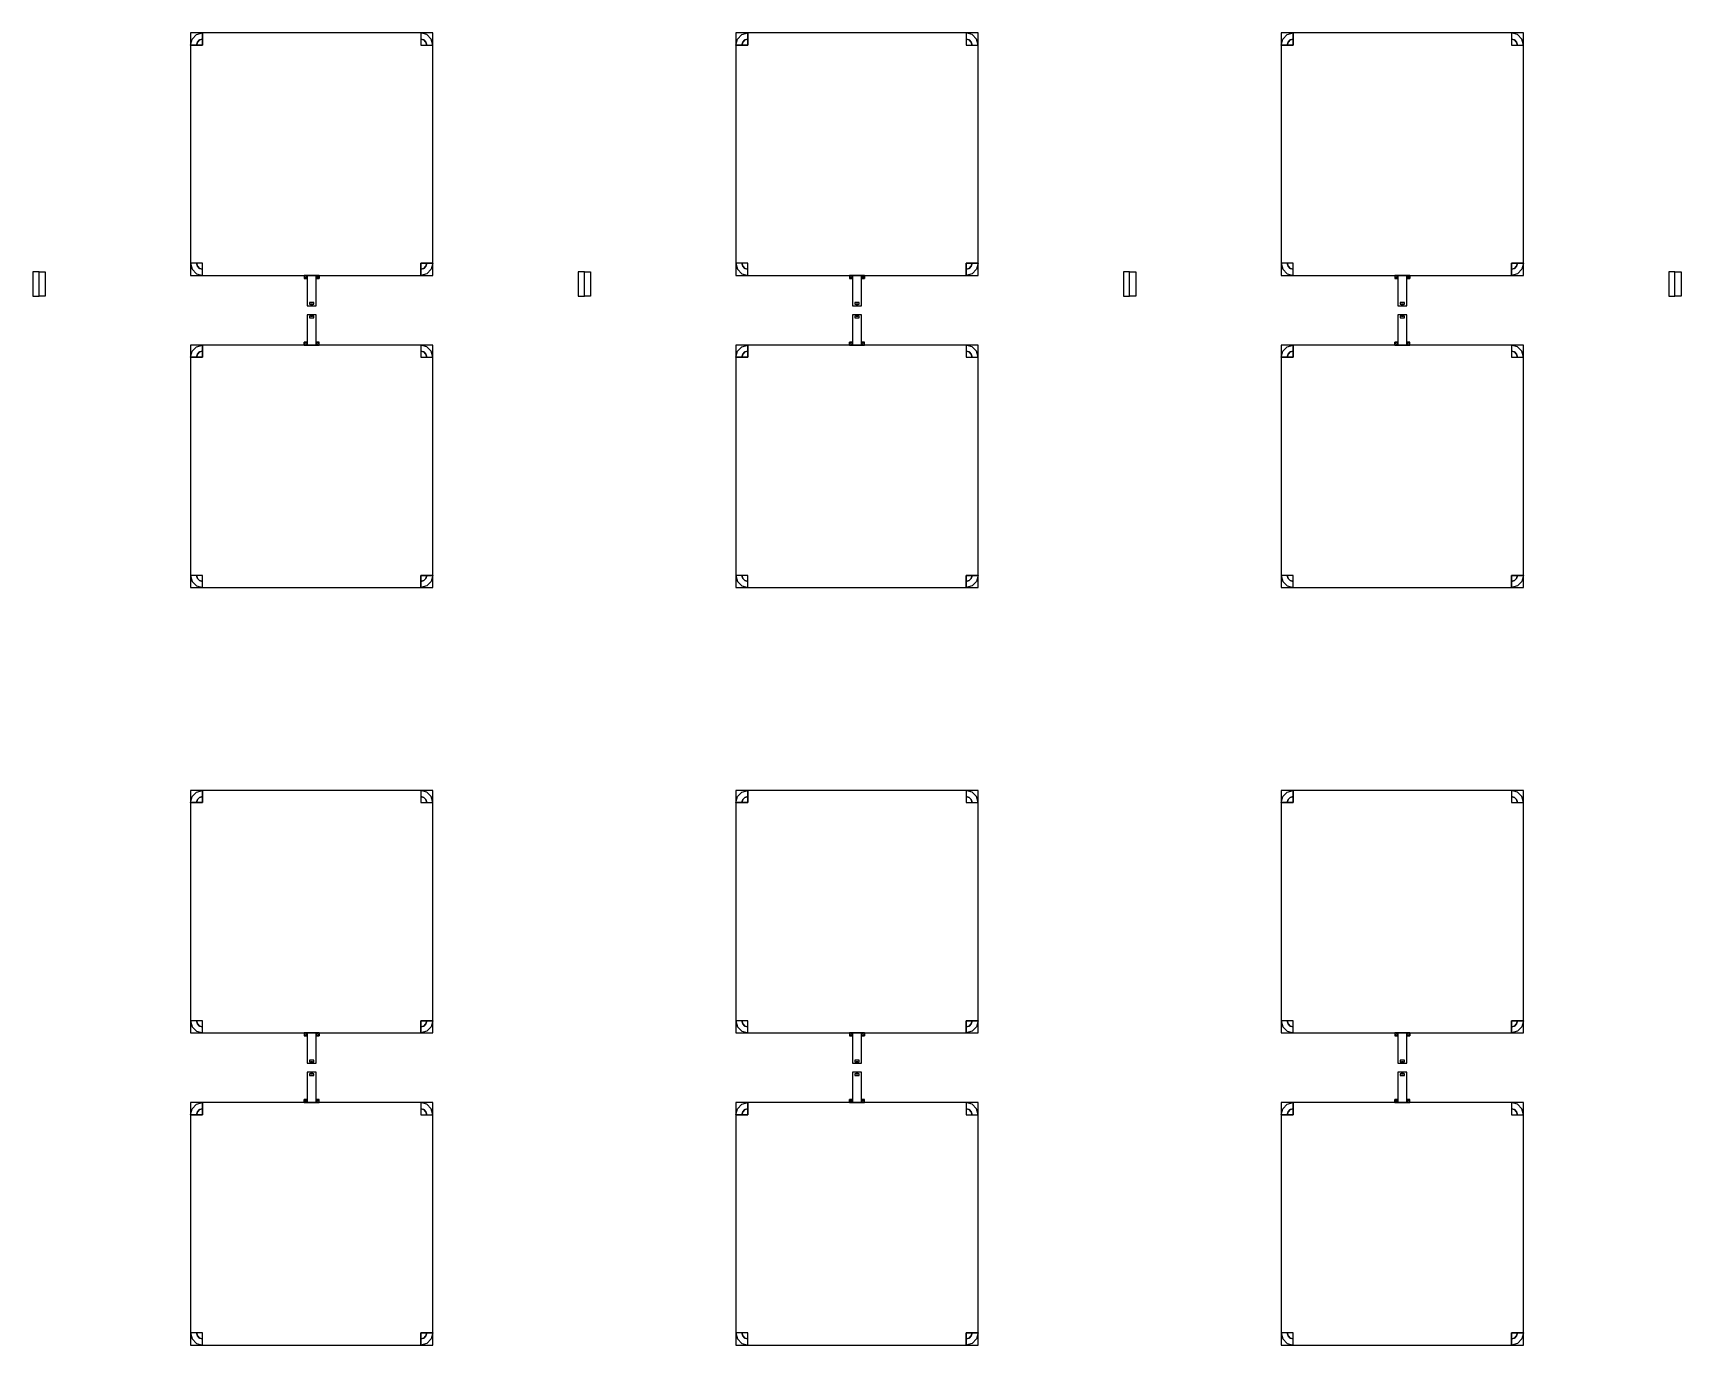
# Model space of a CAD drawing. Extents: x -50899 to 50899, y -48295 to 50898.
# Drawn here: x -11720 to -6280, y -35255 to -30925 of the extents above; entities that cross this region are included whole.
import ezdxf

# ---------------------------------------------------------------- set-up
doc = ezdxf.new("R2010")
doc.units = 0

# ---------------------------------------------------------------- blocks, each defined once
blk = doc.blocks.new('Q9')
blk.add_lwpolyline([(1700, 7331.4), (1700, 7411.4), (1680, 7411.4), (1680, 7331.4), (1700, 7331.4)])
blk = doc.blocks.new('Q10')
for points in [[(400, 8200), (400, 7400), (1200, 7400), (1200, 8200), (400, 8200)], [(400, 8200), (400, 8160), (440, 8160), (440, 8200), (400, 8200)], [(400, 8160), (405.4, 8180), (420, 8194.6), (440, 8200), (440, 8180), (430, 8177.3), (422.7, 8170), (420, 8160), (400, 8160)], [(420, 8160), (422.7, 8170), (430, 8177.3), (440, 8180), (440, 8160), (440, 8160), (440, 8160), (440, 8160), (420, 8160)], [(1160, 8200), (1160, 8160), (1200, 8160), (1200, 8200), (1160, 8200)], [(1200, 8160), (1194.6, 8180), (1180, 8194.6), (1160, 8200), (1160, 8180), (1170, 8177.3), (1177.3, 8170), (1180, 8160), (1200, 8160)], [(1180, 8160), (1177.3, 8170), (1170, 8177.3), (1160, 8180), (1160, 8160), (1160, 8160), (1160, 8160), (1160, 8160), (1180, 8160)], [(-100, 7331.4), (-100, 7411.4), (-80, 7411.4), (-80, 7331.4), (-100, 7331.4)], [(440, 7400), (440, 7440), (400, 7440), (400, 7400), (440, 7400)], [(400, 7440), (405.4, 7420), (420, 7405.4), (440, 7400), (440, 7420), (430, 7422.7), (422.7, 7430), (420, 7440), (400, 7440)], [(420, 7440), (422.7, 7430), (430, 7422.7), (440, 7420), (440, 7440), (440, 7440), (440, 7440), (440, 7440), (420, 7440)], [(775, 7400), (775, 7390), (785, 7390), (785, 7400), (775, 7400)], [(785, 7390), (783.7, 7395), (780, 7398.7), (775, 7400), (775, 7395), (777.5, 7394.3), (779.3, 7392.5), (780, 7390), (785, 7390)], [(785, 7400), (785, 7300), (815, 7300), (815, 7400), (785, 7400)], [(815, 7400), (815, 7390), (825, 7390), (825, 7400), (815, 7400)], [(815, 7390), (816.3, 7395), (820, 7398.7), (825, 7400), (825, 7395), (822.5, 7394.3), (820.7, 7392.5), (820, 7390), (815, 7390)], [(1200, 7400), (1200, 7440), (1160, 7440), (1160, 7400), (1200, 7400)], [(1200, 7440), (1194.6, 7420), (1180, 7405.4), (1160, 7400), (1160, 7420), (1170, 7422.7), (1177.3, 7430), (1180, 7440), (1200, 7440)], [(1180, 7440), (1177.3, 7430), (1170, 7422.7), (1160, 7420), (1160, 7440), (1160, 7440), (1160, 7440), (1160, 7440), (1180, 7440)], [(1700, 7331.4), (1700, 7411.4), (1680, 7411.4), (1680, 7331.4), (1700, 7331.4)], [(780, 7390), (779.3, 7392.5), (777.5, 7394.3), (775, 7395), (775, 7390), (775, 7390), (775, 7390), (775, 7390), (780, 7390)], [(820, 7390), (820.7, 7392.5), (822.5, 7394.3), (825, 7395), (825, 7390), (825, 7390), (825, 7390), (825, 7390), (820, 7390)], [(807.5, 7305), (807.5, 7310), (792.5, 7310), (792.5, 7305), (807.5, 7305)], [(802.5, 7300), (802.5, 7305), (797.5, 7305), (797.5, 7300), (802.5, 7300)], [(785, 7270), (785, 7170), (815, 7170), (815, 7270), (785, 7270)], [(792.5, 7265), (792.5, 7260), (807.5, 7260), (807.5, 7265), (792.5, 7265)], [(797.5, 7270), (797.5, 7265), (802.5, 7265), (802.5, 7270), (797.5, 7270)], [(400, 7170), (400, 6370), (1200, 6370), (1200, 7170), (400, 7170)], [(400, 7170), (400, 7130), (440, 7130), (440, 7170), (400, 7170)], [(400, 7130), (405.4, 7150), (420, 7164.6), (440, 7170), (440, 7150), (430, 7147.3), (422.7, 7140), (420, 7130), (400, 7130)], [(420, 7130), (422.7, 7140), (430, 7147.3), (440, 7150), (440, 7130), (440, 7130), (440, 7130), (440, 7130), (420, 7130)], [(785, 7170), (785, 7180), (775, 7180), (775, 7170), (785, 7170)], [(785, 7180), (783.7, 7175), (780, 7171.3), (775, 7170), (775, 7175), (777.5, 7175.7), (779.3, 7177.5), (780, 7180), (785, 7180)], [(780, 7180), (779.3, 7177.5), (777.5, 7175.7), (775, 7175), (775, 7180), (775, 7180), (775, 7180), (775, 7180), (780, 7180)], [(825, 7170), (825, 7180), (815, 7180), (815, 7170), (825, 7170)], [(815, 7180), (816.3, 7175), (820, 7171.3), (825, 7170), (825, 7175), (822.5, 7175.7), (820.7, 7177.5), (820, 7180), (815, 7180)], [(820, 7180), (820.7, 7177.5), (822.5, 7175.7), (825, 7175), (825, 7180), (825, 7180), (825, 7180), (825, 7180), (820, 7180)], [(1160, 7170), (1160, 7130), (1200, 7130), (1200, 7170), (1160, 7170)], [(1200, 7130), (1194.6, 7150), (1180, 7164.6), (1160, 7170), (1160, 7150), (1170, 7147.3), (1177.3, 7140), (1180, 7130), (1200, 7130)], [(1180, 7130), (1177.3, 7140), (1170, 7147.3), (1160, 7150), (1160, 7130), (1160, 7130), (1160, 7130), (1160, 7130), (1180, 7130)], [(440, 6370), (440, 6410), (400, 6410), (400, 6370), (440, 6370)], [(400, 6410), (405.4, 6390), (420, 6375.4), (440, 6370), (440, 6390), (430, 6392.7), (422.7, 6400), (420, 6410), (400, 6410)], [(420, 6410), (422.7, 6400), (430, 6392.7), (440, 6390), (440, 6410), (440, 6410), (440, 6410), (440, 6410), (420, 6410)], [(1200, 6370), (1200, 6410), (1160, 6410), (1160, 6370), (1200, 6370)], [(1200, 6410), (1194.6, 6390), (1180, 6375.4), (1160, 6370), (1160, 6390), (1170, 6392.7), (1177.3, 6400), (1180, 6410), (1200, 6410)], [(1180, 6410), (1177.3, 6400), (1170, 6392.7), (1160, 6390), (1160, 6410), (1160, 6410), (1160, 6410), (1160, 6410), (1180, 6410)], [(400, 5700), (400, 4900), (1200, 4900), (1200, 5700), (400, 5700)], [(400, 5700), (400, 5660), (440, 5660), (440, 5700), (400, 5700)], [(400, 5660), (405.4, 5680), (420, 5694.6), (440, 5700), (440, 5680), (430, 5677.3), (422.7, 5670), (420, 5660), (400, 5660)], [(420, 5660), (422.7, 5670), (430, 5677.3), (440, 5680), (440, 5660), (440, 5660), (440, 5660), (440, 5660), (420, 5660)], [(1160, 5700), (1160, 5660), (1200, 5660), (1200, 5700), (1160, 5700)], [(1200, 5660), (1194.6, 5680), (1180, 5694.6), (1160, 5700), (1160, 5680), (1170, 5677.3), (1177.3, 5670), (1180, 5660), (1200, 5660)], [(1180, 5660), (1177.3, 5670), (1170, 5677.3), (1160, 5680), (1160, 5660), (1160, 5660), (1160, 5660), (1160, 5660), (1180, 5660)], [(440, 4900), (440, 4940), (400, 4940), (400, 4900), (440, 4900)], [(400, 4940), (405.4, 4920), (420, 4905.4), (440, 4900), (440, 4920), (430, 4922.7), (422.7, 4930), (420, 4940), (400, 4940)], [(420, 4940), (422.7, 4930), (430, 4922.7), (440, 4920), (440, 4940), (440, 4940), (440, 4940), (440, 4940), (420, 4940)], [(775, 4900), (775, 4890), (785, 4890), (785, 4900), (775, 4900)], [(785, 4890), (783.7, 4895), (780, 4898.7), (775, 4900), (775, 4895), (777.5, 4894.3), (779.3, 4892.5), (780, 4890), (785, 4890)], [(785, 4900), (785, 4800), (815, 4800), (815, 4900), (785, 4900)], [(815, 4900), (815, 4890), (825, 4890), (825, 4900), (815, 4900)], [(815, 4890), (816.3, 4895), (820, 4898.7), (825, 4900), (825, 4895), (822.5, 4894.3), (820.7, 4892.5), (820, 4890), (815, 4890)], [(1200, 4900), (1200, 4940), (1160, 4940), (1160, 4900), (1200, 4900)], [(1200, 4940), (1194.6, 4920), (1180, 4905.4), (1160, 4900), (1160, 4920), (1170, 4922.7), (1177.3, 4930), (1180, 4940), (1200, 4940)], [(1180, 4940), (1177.3, 4930), (1170, 4922.7), (1160, 4920), (1160, 4940), (1160, 4940), (1160, 4940), (1160, 4940), (1180, 4940)], [(780, 4890), (779.3, 4892.5), (777.5, 4894.3), (775, 4895), (775, 4890), (775, 4890), (775, 4890), (775, 4890), (780, 4890)], [(820, 4890), (820.7, 4892.5), (822.5, 4894.3), (825, 4895), (825, 4890), (825, 4890), (825, 4890), (825, 4890), (820, 4890)], [(807.5, 4805), (807.5, 4810), (792.5, 4810), (792.5, 4805), (807.5, 4805)], [(802.5, 4800), (802.5, 4805), (797.5, 4805), (797.5, 4800), (802.5, 4800)], [(785, 4770), (785, 4670), (815, 4670), (815, 4770), (785, 4770)], [(792.5, 4765), (792.5, 4760), (807.5, 4760), (807.5, 4765), (792.5, 4765)], [(797.5, 4770), (797.5, 4765), (802.5, 4765), (802.5, 4770), (797.5, 4770)], [(785, 4670), (785, 4680), (775, 4680), (775, 4670), (785, 4670)], [(785, 4680), (783.7, 4675), (780, 4671.3), (775, 4670), (775, 4675), (777.5, 4675.7), (779.3, 4677.5), (780, 4680), (785, 4680)], [(780, 4680), (779.3, 4677.5), (777.5, 4675.7), (775, 4675), (775, 4680), (775, 4680), (775, 4680), (775, 4680), (780, 4680)], [(825, 4670), (825, 4680), (815, 4680), (815, 4670), (825, 4670)], [(815, 4680), (816.3, 4675), (820, 4671.3), (825, 4670), (825, 4675), (822.5, 4675.7), (820.7, 4677.5), (820, 4680), (815, 4680)], [(820, 4680), (820.7, 4677.5), (822.5, 4675.7), (825, 4675), (825, 4680), (825, 4680), (825, 4680), (825, 4680), (820, 4680)], [(400, 4670), (400, 3870), (1200, 3870), (1200, 4670), (400, 4670)], [(400, 4670), (400, 4630), (440, 4630), (440, 4670), (400, 4670)], [(400, 4630), (405.4, 4650), (420, 4664.6), (440, 4670), (440, 4650), (430, 4647.3), (422.7, 4640), (420, 4630), (400, 4630)], [(420, 4630), (422.7, 4640), (430, 4647.3), (440, 4650), (440, 4630), (440, 4630), (440, 4630), (440, 4630), (420, 4630)], [(1160, 4670), (1160, 4630), (1200, 4630), (1200, 4670), (1160, 4670)], [(1200, 4630), (1194.6, 4650), (1180, 4664.6), (1160, 4670), (1160, 4650), (1170, 4647.3), (1177.3, 4640), (1180, 4630), (1200, 4630)], [(1180, 4630), (1177.3, 4640), (1170, 4647.3), (1160, 4650), (1160, 4630), (1160, 4630), (1160, 4630), (1160, 4630), (1180, 4630)], [(440, 3870), (440, 3910), (400, 3910), (400, 3870), (440, 3870)], [(400, 3910), (405.4, 3890), (420, 3875.4), (440, 3870), (440, 3890), (430, 3892.7), (422.7, 3900), (420, 3910), (400, 3910)], [(420, 3910), (422.7, 3900), (430, 3892.7), (440, 3890), (440, 3910), (440, 3910), (440, 3910), (440, 3910), (420, 3910)], [(1200, 3870), (1200, 3910), (1160, 3910), (1160, 3870), (1200, 3870)], [(1200, 3910), (1194.6, 3890), (1180, 3875.4), (1160, 3870), (1160, 3890), (1170, 3892.7), (1177.3, 3900), (1180, 3910), (1200, 3910)], [(1180, 3910), (1177.3, 3900), (1170, 3892.7), (1160, 3890), (1160, 3910), (1160, 3910), (1160, 3910), (1160, 3910), (1180, 3910)]]:
    blk.add_lwpolyline(points)
blk = doc.blocks.new('Q11')
for points in [[(400, 8200), (400, 7400), (1200, 7400), (1200, 8200), (400, 8200)], [(400, 8200), (400, 8160), (440, 8160), (440, 8200), (400, 8200)], [(400, 8160), (405.4, 8180), (420, 8194.6), (440, 8200), (440, 8180), (430, 8177.3), (422.7, 8170), (420, 8160), (400, 8160)], [(420, 8160), (422.7, 8170), (430, 8177.3), (440, 8180), (440, 8160), (440, 8160), (440, 8160), (440, 8160), (420, 8160)], [(1160, 8200), (1160, 8160), (1200, 8160), (1200, 8200), (1160, 8200)], [(1200, 8160), (1194.6, 8180), (1180, 8194.6), (1160, 8200), (1160, 8180), (1170, 8177.3), (1177.3, 8170), (1180, 8160), (1200, 8160)], [(1180, 8160), (1177.3, 8170), (1170, 8177.3), (1160, 8180), (1160, 8160), (1160, 8160), (1160, 8160), (1160, 8160), (1180, 8160)], [(-100, 7331.4), (-100, 7411.4), (-80, 7411.4), (-80, 7331.4), (-100, 7331.4)], [(440, 7400), (440, 7440), (400, 7440), (400, 7400), (440, 7400)], [(400, 7440), (405.4, 7420), (420, 7405.4), (440, 7400), (440, 7420), (430, 7422.7), (422.7, 7430), (420, 7440), (400, 7440)], [(420, 7440), (422.7, 7430), (430, 7422.7), (440, 7420), (440, 7440), (440, 7440), (440, 7440), (440, 7440), (420, 7440)], [(775, 7400), (775, 7390), (785, 7390), (785, 7400), (775, 7400)], [(785, 7390), (783.7, 7395), (780, 7398.7), (775, 7400), (775, 7395), (777.5, 7394.3), (779.3, 7392.5), (780, 7390), (785, 7390)], [(785, 7400), (785, 7300), (815, 7300), (815, 7400), (785, 7400)], [(815, 7400), (815, 7390), (825, 7390), (825, 7400), (815, 7400)], [(815, 7390), (816.3, 7395), (820, 7398.7), (825, 7400), (825, 7395), (822.5, 7394.3), (820.7, 7392.5), (820, 7390), (815, 7390)], [(1200, 7400), (1200, 7440), (1160, 7440), (1160, 7400), (1200, 7400)], [(1200, 7440), (1194.6, 7420), (1180, 7405.4), (1160, 7400), (1160, 7420), (1170, 7422.7), (1177.3, 7430), (1180, 7440), (1200, 7440)], [(1180, 7440), (1177.3, 7430), (1170, 7422.7), (1160, 7420), (1160, 7440), (1160, 7440), (1160, 7440), (1160, 7440), (1180, 7440)], [(1700, 7331.4), (1700, 7411.4), (1680, 7411.4), (1680, 7331.4), (1700, 7331.4)], [(780, 7390), (779.3, 7392.5), (777.5, 7394.3), (775, 7395), (775, 7390), (775, 7390), (775, 7390), (775, 7390), (780, 7390)], [(820, 7390), (820.7, 7392.5), (822.5, 7394.3), (825, 7395), (825, 7390), (825, 7390), (825, 7390), (825, 7390), (820, 7390)], [(807.5, 7305), (807.5, 7310), (792.5, 7310), (792.5, 7305), (807.5, 7305)], [(802.5, 7300), (802.5, 7305), (797.5, 7305), (797.5, 7300), (802.5, 7300)], [(785, 7270), (785, 7170), (815, 7170), (815, 7270), (785, 7270)], [(792.5, 7265), (792.5, 7260), (807.5, 7260), (807.5, 7265), (792.5, 7265)], [(797.5, 7270), (797.5, 7265), (802.5, 7265), (802.5, 7270), (797.5, 7270)], [(400, 7170), (400, 6370), (1200, 6370), (1200, 7170), (400, 7170)], [(400, 7170), (400, 7130), (440, 7130), (440, 7170), (400, 7170)], [(400, 7130), (405.4, 7150), (420, 7164.6), (440, 7170), (440, 7150), (430, 7147.3), (422.7, 7140), (420, 7130), (400, 7130)], [(420, 7130), (422.7, 7140), (430, 7147.3), (440, 7150), (440, 7130), (440, 7130), (440, 7130), (440, 7130), (420, 7130)], [(785, 7170), (785, 7180), (775, 7180), (775, 7170), (785, 7170)], [(785, 7180), (783.7, 7175), (780, 7171.3), (775, 7170), (775, 7175), (777.5, 7175.7), (779.3, 7177.5), (780, 7180), (785, 7180)], [(780, 7180), (779.3, 7177.5), (777.5, 7175.7), (775, 7175), (775, 7180), (775, 7180), (775, 7180), (775, 7180), (780, 7180)], [(825, 7170), (825, 7180), (815, 7180), (815, 7170), (825, 7170)], [(815, 7180), (816.3, 7175), (820, 7171.3), (825, 7170), (825, 7175), (822.5, 7175.7), (820.7, 7177.5), (820, 7180), (815, 7180)], [(820, 7180), (820.7, 7177.5), (822.5, 7175.7), (825, 7175), (825, 7180), (825, 7180), (825, 7180), (825, 7180), (820, 7180)], [(1160, 7170), (1160, 7130), (1200, 7130), (1200, 7170), (1160, 7170)], [(1200, 7130), (1194.6, 7150), (1180, 7164.6), (1160, 7170), (1160, 7150), (1170, 7147.3), (1177.3, 7140), (1180, 7130), (1200, 7130)], [(1180, 7130), (1177.3, 7140), (1170, 7147.3), (1160, 7150), (1160, 7130), (1160, 7130), (1160, 7130), (1160, 7130), (1180, 7130)], [(440, 6370), (440, 6410), (400, 6410), (400, 6370), (440, 6370)], [(400, 6410), (405.4, 6390), (420, 6375.4), (440, 6370), (440, 6390), (430, 6392.7), (422.7, 6400), (420, 6410), (400, 6410)], [(420, 6410), (422.7, 6400), (430, 6392.7), (440, 6390), (440, 6410), (440, 6410), (440, 6410), (440, 6410), (420, 6410)], [(1200, 6370), (1200, 6410), (1160, 6410), (1160, 6370), (1200, 6370)], [(1200, 6410), (1194.6, 6390), (1180, 6375.4), (1160, 6370), (1160, 6390), (1170, 6392.7), (1177.3, 6400), (1180, 6410), (1200, 6410)], [(1180, 6410), (1177.3, 6400), (1170, 6392.7), (1160, 6390), (1160, 6410), (1160, 6410), (1160, 6410), (1160, 6410), (1180, 6410)], [(400, 5700), (400, 4900), (1200, 4900), (1200, 5700), (400, 5700)], [(400, 5700), (400, 5660), (440, 5660), (440, 5700), (400, 5700)], [(400, 5660), (405.4, 5680), (420, 5694.6), (440, 5700), (440, 5680), (430, 5677.3), (422.7, 5670), (420, 5660), (400, 5660)], [(420, 5660), (422.7, 5670), (430, 5677.3), (440, 5680), (440, 5660), (440, 5660), (440, 5660), (440, 5660), (420, 5660)], [(1160, 5700), (1160, 5660), (1200, 5660), (1200, 5700), (1160, 5700)], [(1200, 5660), (1194.6, 5680), (1180, 5694.6), (1160, 5700), (1160, 5680), (1170, 5677.3), (1177.3, 5670), (1180, 5660), (1200, 5660)], [(1180, 5660), (1177.3, 5670), (1170, 5677.3), (1160, 5680), (1160, 5660), (1160, 5660), (1160, 5660), (1160, 5660), (1180, 5660)], [(440, 4900), (440, 4940), (400, 4940), (400, 4900), (440, 4900)], [(400, 4940), (405.4, 4920), (420, 4905.4), (440, 4900), (440, 4920), (430, 4922.7), (422.7, 4930), (420, 4940), (400, 4940)], [(420, 4940), (422.7, 4930), (430, 4922.7), (440, 4920), (440, 4940), (440, 4940), (440, 4940), (440, 4940), (420, 4940)], [(775, 4900), (775, 4890), (785, 4890), (785, 4900), (775, 4900)], [(785, 4890), (783.7, 4895), (780, 4898.7), (775, 4900), (775, 4895), (777.5, 4894.3), (779.3, 4892.5), (780, 4890), (785, 4890)], [(785, 4900), (785, 4800), (815, 4800), (815, 4900), (785, 4900)], [(815, 4900), (815, 4890), (825, 4890), (825, 4900), (815, 4900)], [(815, 4890), (816.3, 4895), (820, 4898.7), (825, 4900), (825, 4895), (822.5, 4894.3), (820.7, 4892.5), (820, 4890), (815, 4890)], [(1200, 4900), (1200, 4940), (1160, 4940), (1160, 4900), (1200, 4900)], [(1200, 4940), (1194.6, 4920), (1180, 4905.4), (1160, 4900), (1160, 4920), (1170, 4922.7), (1177.3, 4930), (1180, 4940), (1200, 4940)], [(1180, 4940), (1177.3, 4930), (1170, 4922.7), (1160, 4920), (1160, 4940), (1160, 4940), (1160, 4940), (1160, 4940), (1180, 4940)], [(780, 4890), (779.3, 4892.5), (777.5, 4894.3), (775, 4895), (775, 4890), (775, 4890), (775, 4890), (775, 4890), (780, 4890)], [(820, 4890), (820.7, 4892.5), (822.5, 4894.3), (825, 4895), (825, 4890), (825, 4890), (825, 4890), (825, 4890), (820, 4890)], [(807.5, 4805), (807.5, 4810), (792.5, 4810), (792.5, 4805), (807.5, 4805)], [(802.5, 4800), (802.5, 4805), (797.5, 4805), (797.5, 4800), (802.5, 4800)], [(785, 4770), (785, 4670), (815, 4670), (815, 4770), (785, 4770)], [(792.5, 4765), (792.5, 4760), (807.5, 4760), (807.5, 4765), (792.5, 4765)], [(797.5, 4770), (797.5, 4765), (802.5, 4765), (802.5, 4770), (797.5, 4770)], [(785, 4670), (785, 4680), (775, 4680), (775, 4670), (785, 4670)], [(785, 4680), (783.7, 4675), (780, 4671.3), (775, 4670), (775, 4675), (777.5, 4675.7), (779.3, 4677.5), (780, 4680), (785, 4680)], [(780, 4680), (779.3, 4677.5), (777.5, 4675.7), (775, 4675), (775, 4680), (775, 4680), (775, 4680), (775, 4680), (780, 4680)], [(825, 4670), (825, 4680), (815, 4680), (815, 4670), (825, 4670)], [(815, 4680), (816.3, 4675), (820, 4671.3), (825, 4670), (825, 4675), (822.5, 4675.7), (820.7, 4677.5), (820, 4680), (815, 4680)], [(820, 4680), (820.7, 4677.5), (822.5, 4675.7), (825, 4675), (825, 4680), (825, 4680), (825, 4680), (825, 4680), (820, 4680)], [(400, 4670), (400, 3870), (1200, 3870), (1200, 4670), (400, 4670)], [(400, 4670), (400, 4630), (440, 4630), (440, 4670), (400, 4670)], [(400, 4630), (405.4, 4650), (420, 4664.6), (440, 4670), (440, 4650), (430, 4647.3), (422.7, 4640), (420, 4630), (400, 4630)], [(420, 4630), (422.7, 4640), (430, 4647.3), (440, 4650), (440, 4630), (440, 4630), (440, 4630), (440, 4630), (420, 4630)], [(1160, 4670), (1160, 4630), (1200, 4630), (1200, 4670), (1160, 4670)], [(1200, 4630), (1194.6, 4650), (1180, 4664.6), (1160, 4670), (1160, 4650), (1170, 4647.3), (1177.3, 4640), (1180, 4630), (1200, 4630)], [(1180, 4630), (1177.3, 4640), (1170, 4647.3), (1160, 4650), (1160, 4630), (1160, 4630), (1160, 4630), (1160, 4630), (1180, 4630)], [(440, 3870), (440, 3910), (400, 3910), (400, 3870), (440, 3870)], [(400, 3910), (405.4, 3890), (420, 3875.4), (440, 3870), (440, 3890), (430, 3892.7), (422.7, 3900), (420, 3910), (400, 3910)], [(420, 3910), (422.7, 3900), (430, 3892.7), (440, 3890), (440, 3910), (440, 3910), (440, 3910), (440, 3910), (420, 3910)], [(1200, 3870), (1200, 3910), (1160, 3910), (1160, 3870), (1200, 3870)], [(1200, 3910), (1194.6, 3890), (1180, 3875.4), (1160, 3870), (1160, 3890), (1170, 3892.7), (1177.3, 3900), (1180, 3910), (1200, 3910)], [(1180, 3910), (1177.3, 3900), (1170, 3892.7), (1160, 3890), (1160, 3910), (1160, 3910), (1160, 3910), (1160, 3910), (1180, 3910)]]:
    blk.add_lwpolyline(points)
blk = doc.blocks.new('Q12')
for points in [[(400, 8200), (400, 7400), (1200, 7400), (1200, 8200), (400, 8200)], [(400, 8200), (400, 8160), (440, 8160), (440, 8200), (400, 8200)], [(400, 8160), (405.4, 8180), (420, 8194.6), (440, 8200), (440, 8180), (430, 8177.3), (422.7, 8170), (420, 8160), (400, 8160)], [(420, 8160), (422.7, 8170), (430, 8177.3), (440, 8180), (440, 8160), (440, 8160), (440, 8160), (440, 8160), (420, 8160)], [(1160, 8200), (1160, 8160), (1200, 8160), (1200, 8200), (1160, 8200)], [(1200, 8160), (1194.6, 8180), (1180, 8194.6), (1160, 8200), (1160, 8180), (1170, 8177.3), (1177.3, 8170), (1180, 8160), (1200, 8160)], [(1180, 8160), (1177.3, 8170), (1170, 8177.3), (1160, 8180), (1160, 8160), (1160, 8160), (1160, 8160), (1160, 8160), (1180, 8160)], [(-100, 7331.4), (-100, 7411.4), (-80, 7411.4), (-80, 7331.4), (-100, 7331.4)], [(440, 7400), (440, 7440), (400, 7440), (400, 7400), (440, 7400)], [(400, 7440), (405.4, 7420), (420, 7405.4), (440, 7400), (440, 7420), (430, 7422.7), (422.7, 7430), (420, 7440), (400, 7440)], [(420, 7440), (422.7, 7430), (430, 7422.7), (440, 7420), (440, 7440), (440, 7440), (440, 7440), (440, 7440), (420, 7440)], [(775, 7400), (775, 7390), (785, 7390), (785, 7400), (775, 7400)], [(785, 7390), (783.7, 7395), (780, 7398.7), (775, 7400), (775, 7395), (777.5, 7394.3), (779.3, 7392.5), (780, 7390), (785, 7390)], [(785, 7400), (785, 7300), (815, 7300), (815, 7400), (785, 7400)], [(815, 7400), (815, 7390), (825, 7390), (825, 7400), (815, 7400)], [(815, 7390), (816.3, 7395), (820, 7398.7), (825, 7400), (825, 7395), (822.5, 7394.3), (820.7, 7392.5), (820, 7390), (815, 7390)], [(1200, 7400), (1200, 7440), (1160, 7440), (1160, 7400), (1200, 7400)], [(1200, 7440), (1194.6, 7420), (1180, 7405.4), (1160, 7400), (1160, 7420), (1170, 7422.7), (1177.3, 7430), (1180, 7440), (1200, 7440)], [(1180, 7440), (1177.3, 7430), (1170, 7422.7), (1160, 7420), (1160, 7440), (1160, 7440), (1160, 7440), (1160, 7440), (1180, 7440)], [(1700, 7331.4), (1700, 7411.4), (1680, 7411.4), (1680, 7331.4), (1700, 7331.4)], [(780, 7390), (779.3, 7392.5), (777.5, 7394.3), (775, 7395), (775, 7390), (775, 7390), (775, 7390), (775, 7390), (780, 7390)], [(820, 7390), (820.7, 7392.5), (822.5, 7394.3), (825, 7395), (825, 7390), (825, 7390), (825, 7390), (825, 7390), (820, 7390)], [(807.5, 7305), (807.5, 7310), (792.5, 7310), (792.5, 7305), (807.5, 7305)], [(802.5, 7300), (802.5, 7305), (797.5, 7305), (797.5, 7300), (802.5, 7300)], [(785, 7270), (785, 7170), (815, 7170), (815, 7270), (785, 7270)], [(792.5, 7265), (792.5, 7260), (807.5, 7260), (807.5, 7265), (792.5, 7265)], [(797.5, 7270), (797.5, 7265), (802.5, 7265), (802.5, 7270), (797.5, 7270)], [(400, 7170), (400, 6370), (1200, 6370), (1200, 7170), (400, 7170)], [(400, 7170), (400, 7130), (440, 7130), (440, 7170), (400, 7170)], [(400, 7130), (405.4, 7150), (420, 7164.6), (440, 7170), (440, 7150), (430, 7147.3), (422.7, 7140), (420, 7130), (400, 7130)], [(420, 7130), (422.7, 7140), (430, 7147.3), (440, 7150), (440, 7130), (440, 7130), (440, 7130), (440, 7130), (420, 7130)], [(785, 7170), (785, 7180), (775, 7180), (775, 7170), (785, 7170)], [(785, 7180), (783.7, 7175), (780, 7171.3), (775, 7170), (775, 7175), (777.5, 7175.7), (779.3, 7177.5), (780, 7180), (785, 7180)], [(780, 7180), (779.3, 7177.5), (777.5, 7175.7), (775, 7175), (775, 7180), (775, 7180), (775, 7180), (775, 7180), (780, 7180)], [(825, 7170), (825, 7180), (815, 7180), (815, 7170), (825, 7170)], [(815, 7180), (816.3, 7175), (820, 7171.3), (825, 7170), (825, 7175), (822.5, 7175.7), (820.7, 7177.5), (820, 7180), (815, 7180)], [(820, 7180), (820.7, 7177.5), (822.5, 7175.7), (825, 7175), (825, 7180), (825, 7180), (825, 7180), (825, 7180), (820, 7180)], [(1160, 7170), (1160, 7130), (1200, 7130), (1200, 7170), (1160, 7170)], [(1200, 7130), (1194.6, 7150), (1180, 7164.6), (1160, 7170), (1160, 7150), (1170, 7147.3), (1177.3, 7140), (1180, 7130), (1200, 7130)], [(1180, 7130), (1177.3, 7140), (1170, 7147.3), (1160, 7150), (1160, 7130), (1160, 7130), (1160, 7130), (1160, 7130), (1180, 7130)], [(440, 6370), (440, 6410), (400, 6410), (400, 6370), (440, 6370)], [(400, 6410), (405.4, 6390), (420, 6375.4), (440, 6370), (440, 6390), (430, 6392.7), (422.7, 6400), (420, 6410), (400, 6410)], [(420, 6410), (422.7, 6400), (430, 6392.7), (440, 6390), (440, 6410), (440, 6410), (440, 6410), (440, 6410), (420, 6410)], [(1200, 6370), (1200, 6410), (1160, 6410), (1160, 6370), (1200, 6370)], [(1200, 6410), (1194.6, 6390), (1180, 6375.4), (1160, 6370), (1160, 6390), (1170, 6392.7), (1177.3, 6400), (1180, 6410), (1200, 6410)], [(1180, 6410), (1177.3, 6400), (1170, 6392.7), (1160, 6390), (1160, 6410), (1160, 6410), (1160, 6410), (1160, 6410), (1180, 6410)], [(400, 5700), (400, 4900), (1200, 4900), (1200, 5700), (400, 5700)], [(400, 5700), (400, 5660), (440, 5660), (440, 5700), (400, 5700)], [(400, 5660), (405.4, 5680), (420, 5694.6), (440, 5700), (440, 5680), (430, 5677.3), (422.7, 5670), (420, 5660), (400, 5660)], [(420, 5660), (422.7, 5670), (430, 5677.3), (440, 5680), (440, 5660), (440, 5660), (440, 5660), (440, 5660), (420, 5660)], [(1160, 5700), (1160, 5660), (1200, 5660), (1200, 5700), (1160, 5700)], [(1200, 5660), (1194.6, 5680), (1180, 5694.6), (1160, 5700), (1160, 5680), (1170, 5677.3), (1177.3, 5670), (1180, 5660), (1200, 5660)], [(1180, 5660), (1177.3, 5670), (1170, 5677.3), (1160, 5680), (1160, 5660), (1160, 5660), (1160, 5660), (1160, 5660), (1180, 5660)], [(440, 4900), (440, 4940), (400, 4940), (400, 4900), (440, 4900)], [(400, 4940), (405.4, 4920), (420, 4905.4), (440, 4900), (440, 4920), (430, 4922.7), (422.7, 4930), (420, 4940), (400, 4940)], [(420, 4940), (422.7, 4930), (430, 4922.7), (440, 4920), (440, 4940), (440, 4940), (440, 4940), (440, 4940), (420, 4940)], [(775, 4900), (775, 4890), (785, 4890), (785, 4900), (775, 4900)], [(785, 4890), (783.7, 4895), (780, 4898.7), (775, 4900), (775, 4895), (777.5, 4894.3), (779.3, 4892.5), (780, 4890), (785, 4890)], [(785, 4900), (785, 4800), (815, 4800), (815, 4900), (785, 4900)], [(815, 4900), (815, 4890), (825, 4890), (825, 4900), (815, 4900)], [(815, 4890), (816.3, 4895), (820, 4898.7), (825, 4900), (825, 4895), (822.5, 4894.3), (820.7, 4892.5), (820, 4890), (815, 4890)], [(1200, 4900), (1200, 4940), (1160, 4940), (1160, 4900), (1200, 4900)], [(1200, 4940), (1194.6, 4920), (1180, 4905.4), (1160, 4900), (1160, 4920), (1170, 4922.7), (1177.3, 4930), (1180, 4940), (1200, 4940)], [(1180, 4940), (1177.3, 4930), (1170, 4922.7), (1160, 4920), (1160, 4940), (1160, 4940), (1160, 4940), (1160, 4940), (1180, 4940)], [(780, 4890), (779.3, 4892.5), (777.5, 4894.3), (775, 4895), (775, 4890), (775, 4890), (775, 4890), (775, 4890), (780, 4890)], [(820, 4890), (820.7, 4892.5), (822.5, 4894.3), (825, 4895), (825, 4890), (825, 4890), (825, 4890), (825, 4890), (820, 4890)], [(807.5, 4805), (807.5, 4810), (792.5, 4810), (792.5, 4805), (807.5, 4805)], [(802.5, 4800), (802.5, 4805), (797.5, 4805), (797.5, 4800), (802.5, 4800)], [(785, 4770), (785, 4670), (815, 4670), (815, 4770), (785, 4770)], [(792.5, 4765), (792.5, 4760), (807.5, 4760), (807.5, 4765), (792.5, 4765)], [(797.5, 4770), (797.5, 4765), (802.5, 4765), (802.5, 4770), (797.5, 4770)], [(785, 4670), (785, 4680), (775, 4680), (775, 4670), (785, 4670)], [(785, 4680), (783.7, 4675), (780, 4671.3), (775, 4670), (775, 4675), (777.5, 4675.7), (779.3, 4677.5), (780, 4680), (785, 4680)], [(780, 4680), (779.3, 4677.5), (777.5, 4675.7), (775, 4675), (775, 4680), (775, 4680), (775, 4680), (775, 4680), (780, 4680)], [(825, 4670), (825, 4680), (815, 4680), (815, 4670), (825, 4670)], [(815, 4680), (816.3, 4675), (820, 4671.3), (825, 4670), (825, 4675), (822.5, 4675.7), (820.7, 4677.5), (820, 4680), (815, 4680)], [(820, 4680), (820.7, 4677.5), (822.5, 4675.7), (825, 4675), (825, 4680), (825, 4680), (825, 4680), (825, 4680), (820, 4680)], [(400, 4670), (400, 3870), (1200, 3870), (1200, 4670), (400, 4670)], [(400, 4670), (400, 4630), (440, 4630), (440, 4670), (400, 4670)], [(400, 4630), (405.4, 4650), (420, 4664.6), (440, 4670), (440, 4650), (430, 4647.3), (422.7, 4640), (420, 4630), (400, 4630)], [(420, 4630), (422.7, 4640), (430, 4647.3), (440, 4650), (440, 4630), (440, 4630), (440, 4630), (440, 4630), (420, 4630)], [(1160, 4670), (1160, 4630), (1200, 4630), (1200, 4670), (1160, 4670)], [(1200, 4630), (1194.6, 4650), (1180, 4664.6), (1160, 4670), (1160, 4650), (1170, 4647.3), (1177.3, 4640), (1180, 4630), (1200, 4630)], [(1180, 4630), (1177.3, 4640), (1170, 4647.3), (1160, 4650), (1160, 4630), (1160, 4630), (1160, 4630), (1160, 4630), (1180, 4630)], [(440, 3870), (440, 3910), (400, 3910), (400, 3870), (440, 3870)], [(400, 3910), (405.4, 3890), (420, 3875.4), (440, 3870), (440, 3890), (430, 3892.7), (422.7, 3900), (420, 3910), (400, 3910)], [(420, 3910), (422.7, 3900), (430, 3892.7), (440, 3890), (440, 3910), (440, 3910), (440, 3910), (440, 3910), (420, 3910)], [(1200, 3870), (1200, 3910), (1160, 3910), (1160, 3870), (1200, 3870)], [(1200, 3910), (1194.6, 3890), (1180, 3875.4), (1160, 3870), (1160, 3890), (1170, 3892.7), (1177.3, 3900), (1180, 3910), (1200, 3910)], [(1180, 3910), (1177.3, 3900), (1170, 3892.7), (1160, 3890), (1160, 3910), (1160, 3910), (1160, 3910), (1160, 3910), (1180, 3910)]]:
    blk.add_lwpolyline(points)
blk = doc.blocks.new('Q13')
blk.add_lwpolyline([(-100, 7331.4), (-100, 7411.4), (-80, 7411.4), (-80, 7331.4), (-100, 7331.4)])

msp = doc.modelspace()

# ---------------------------------------------------------------- block references
for name, p in [('Q9', (-13400, -39125)), ('Q10', (-11600, -39125)), ('Q11', (-9800, -39125)), ('Q12', (-8000, -39125)), ('Q13', (-6200, -39125))]:
    msp.add_blockref(name, p)

doc.saveas('drawing.dxf')
